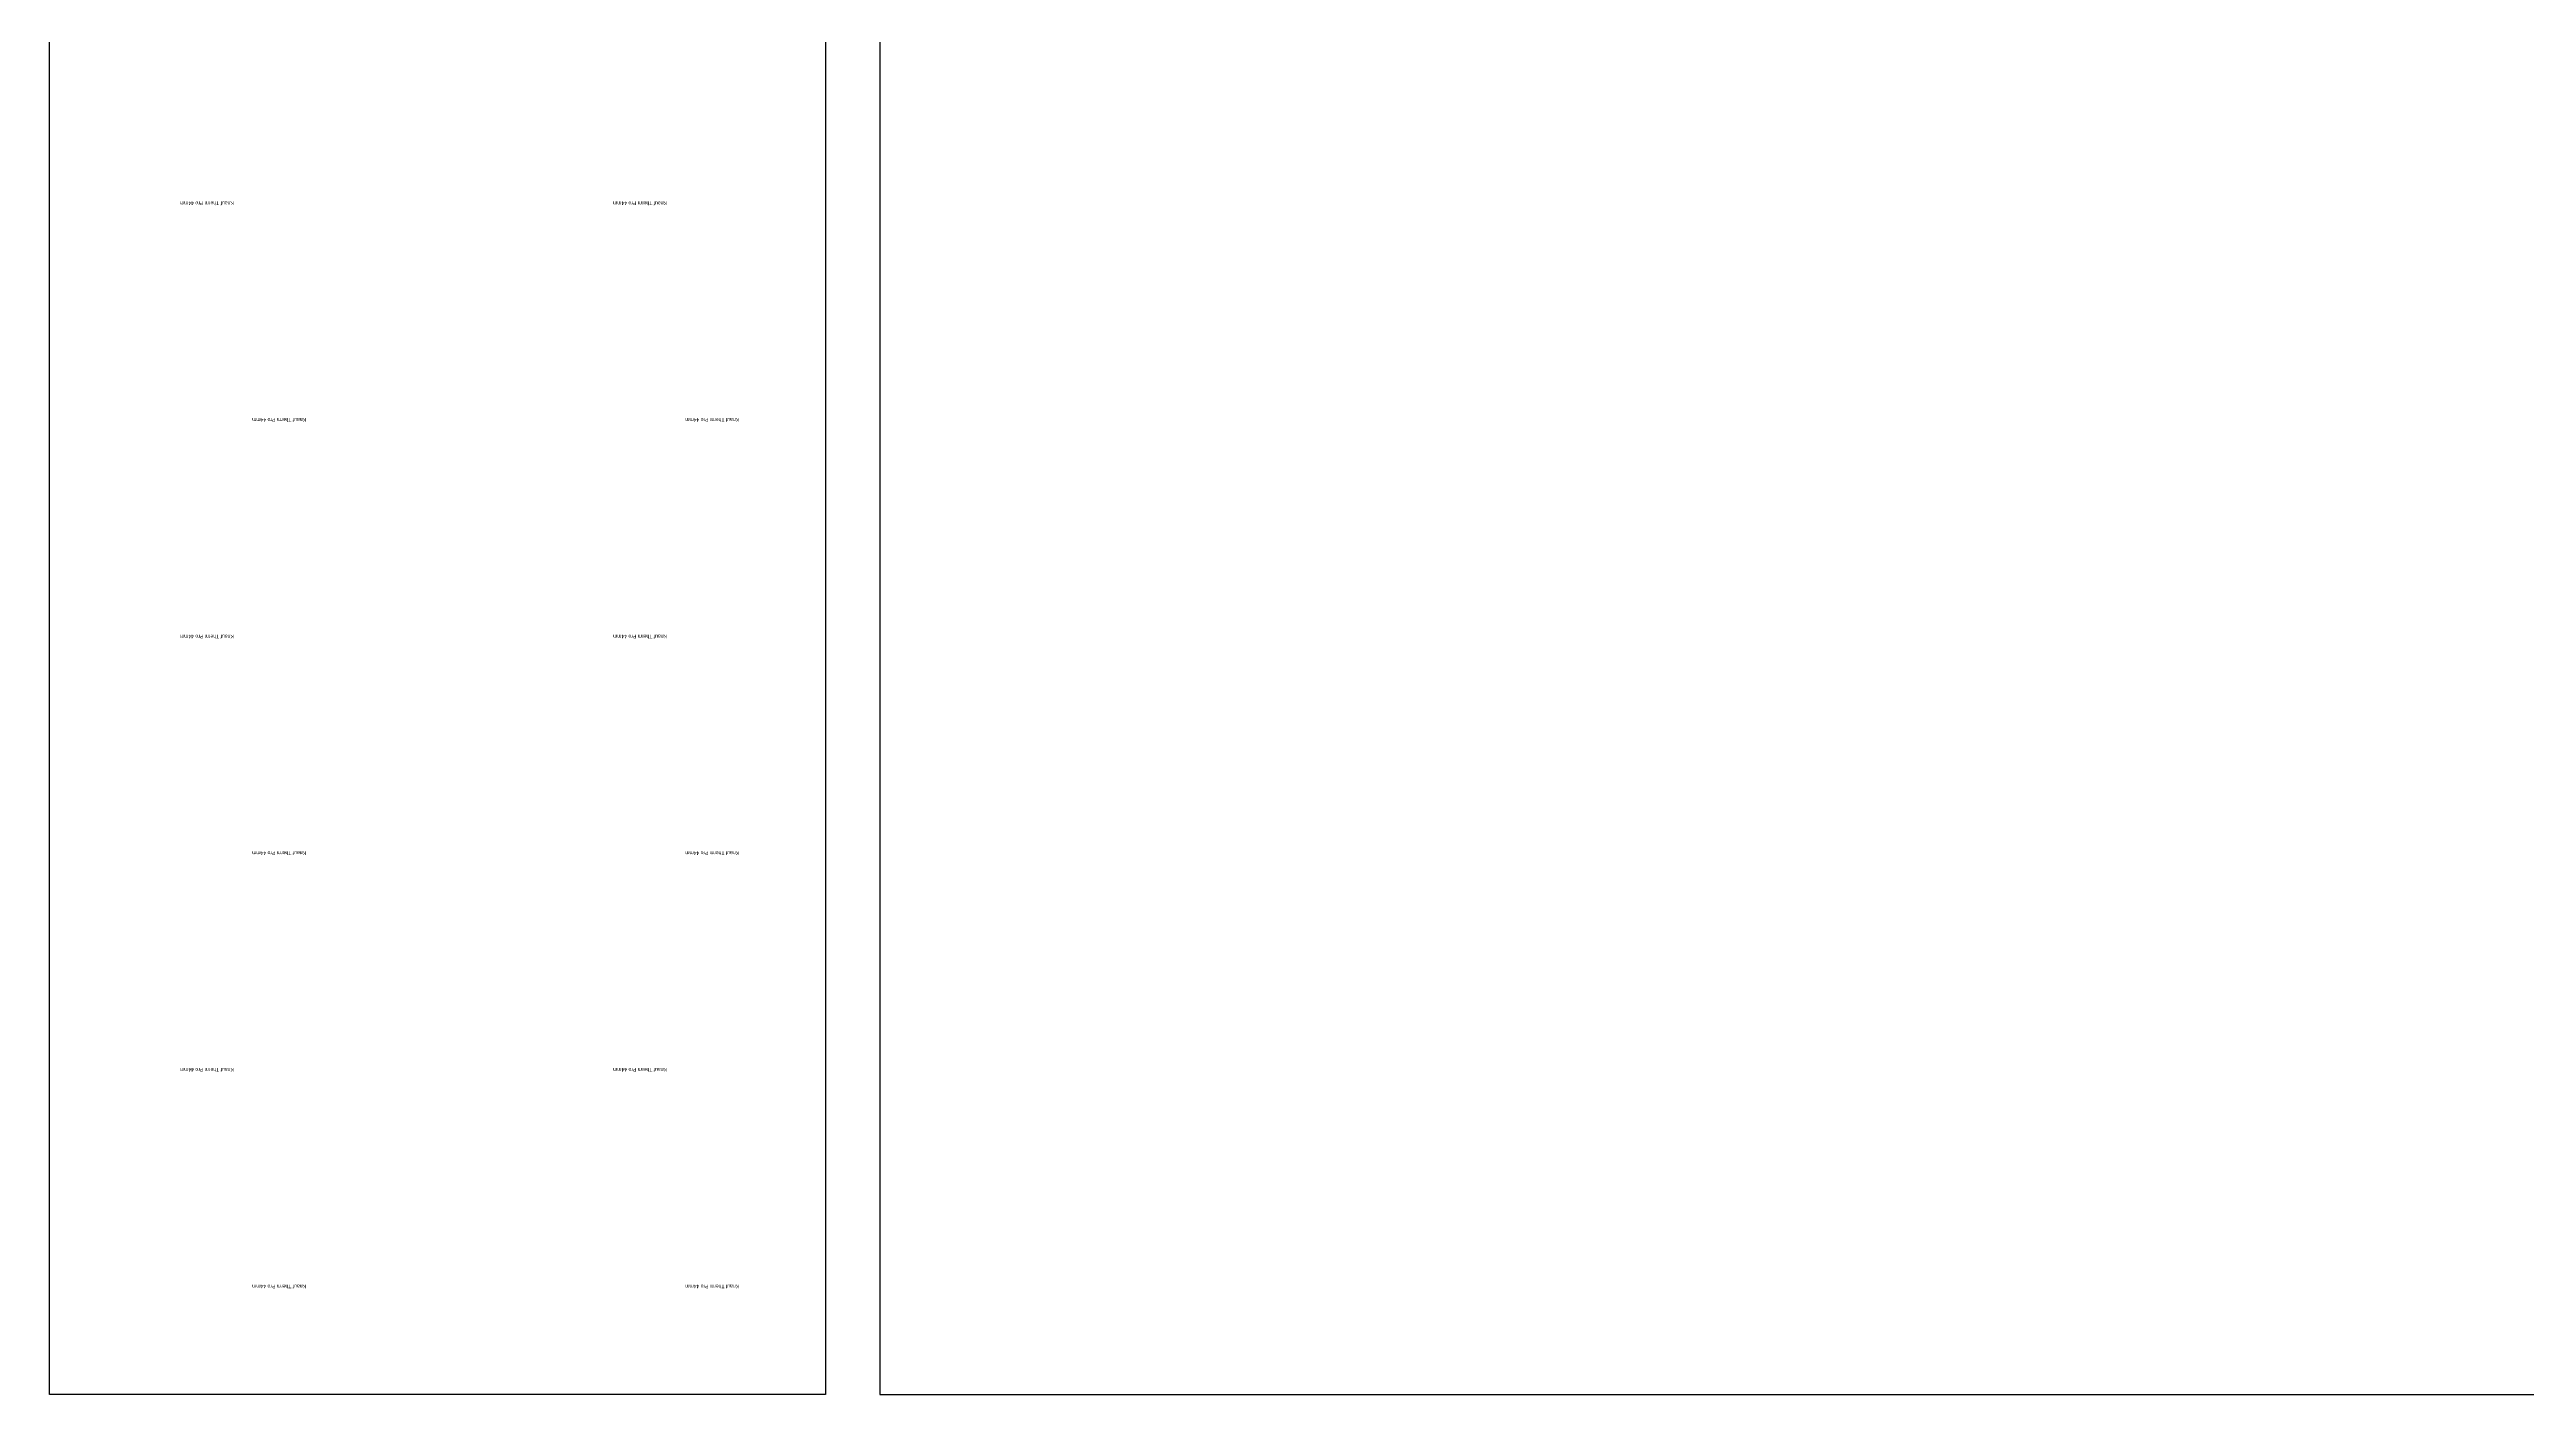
# Model space of a CAD drawing. Header units: inches. Extents: x 13098 to 26823, y 3125 to 10575.
# Drawn here: x 13098 to 19961, y 3125 to 6850 of the extents above; entities that cross this region are included whole.
import ezdxf
from ezdxf.xclip import XClip

# ---------------------------------------------------------------- set-up
doc = ezdxf.new("R2010")
doc.units = ezdxf.units.IN
doc.header["$MEASUREMENT"] = 0
doc.header["$XCLIPFRAME"] = 0
doc.layers.get('0').update_dxf_attribs({"true_color": 0xc2ced6})
doc.layers.add('Terrace', color=7, linetype='Continuous', true_color=0xfba904)
doc.styles.get("Standard").update_dxf_attribs({"font": 'arial.ttf'})

# ---------------------------------------------------------------- blocks, each defined once
blk = doc.blocks.new('Knauf Thermo (HotFloor Sipplier)')
at = {"insert": (513.6, 329.8, 45), "char_height": 10, "attachment_point": 1}
blk.add_mtext_dynamic_manual_height_columns('Knauf Therm Pro 44mm', width=1057.296, gutter_width=1, heights=[0], dxfattribs=at)

msp = doc.modelspace()

# ---------------------------------------------------------------- linework, layer by layer
at = {"elevation": 250}
msp.add_lwpolyline([(25029, 7061), (22515, 7061), (22515, 10425), (15398, 10425), (15398, 3125), (20328, 3125), (20328, 6195), (25029, 6195), (25029, 7061)], dxfattribs=at)
at = {"layer": 'Terrace', "elevation": 250}
msp.add_lwpolyline([(15248, 3125), (13098, 3125), (13098, 10575), (15248, 10575), (15248, 3125)], dxfattribs=at)

# ---------------------------------------------------------------- block references
at = {"layer": 'Terrace'}
ref = msp.add_blockref('Knauf Thermo (HotFloor Sipplier)', (14122, 6749, 250), dxfattribs=dict(at, rotation=180))
XClip(ref).set_block_clipping_path([(-1126, -3826), (1024, 3624)])
ref = msp.add_blockref('Knauf Thermo (HotFloor Sipplier)', (15322, 6749, 250), dxfattribs=dict(at, rotation=180))
XClip(ref).set_block_clipping_path([(74, -3826), (2224, 3624)])
ref = msp.add_blockref('Knauf Thermo (HotFloor Sipplier)', (14322, 6149, 250), dxfattribs=dict(at, rotation=180))
XClip(ref).set_block_clipping_path([(-926, -4426), (1224, 3024)])
ref = msp.add_blockref('Knauf Thermo (HotFloor Sipplier)', (15522, 6149, 250), dxfattribs=dict(at, rotation=180))
XClip(ref).set_block_clipping_path([(274, -4426), (2424, 3024)])
ref = msp.add_blockref('Knauf Thermo (HotFloor Sipplier)', (14122, 5549, 250), dxfattribs=dict(at, rotation=180))
XClip(ref).set_block_clipping_path([(-1126, -5026), (1024, 2424)])
ref = msp.add_blockref('Knauf Thermo (HotFloor Sipplier)', (15322, 5549, 250), dxfattribs=dict(at, rotation=180))
XClip(ref).set_block_clipping_path([(74, -5026), (2224, 2424)])
ref = msp.add_blockref('Knauf Thermo (HotFloor Sipplier)', (14322, 4949, 250), dxfattribs=dict(at, rotation=180))
XClip(ref).set_block_clipping_path([(-926, -5626), (1224, 1824)])
ref = msp.add_blockref('Knauf Thermo (HotFloor Sipplier)', (15522, 4949, 250), dxfattribs=dict(at, rotation=180))
XClip(ref).set_block_clipping_path([(274, -5626), (2424, 1824)])
ref = msp.add_blockref('Knauf Thermo (HotFloor Sipplier)', (14122, 4349, 250), dxfattribs=dict(at, rotation=180))
XClip(ref).set_block_clipping_path([(-1126, -6226), (1024, 1224)])
ref = msp.add_blockref('Knauf Thermo (HotFloor Sipplier)', (15322, 4349, 250), dxfattribs=dict(at, rotation=180))
XClip(ref).set_block_clipping_path([(74, -6226), (2224, 1224)])
ref = msp.add_blockref('Knauf Thermo (HotFloor Sipplier)', (14322, 3749, 250), dxfattribs=dict(at, rotation=180))
XClip(ref).set_block_clipping_path([(-926, -6826), (1224, 624)])
ref = msp.add_blockref('Knauf Thermo (HotFloor Sipplier)', (15522, 3749, 250), dxfattribs=dict(at, rotation=180))
XClip(ref).set_block_clipping_path([(274, -6826), (2424, 624)])

doc.saveas('drawing.dxf')
